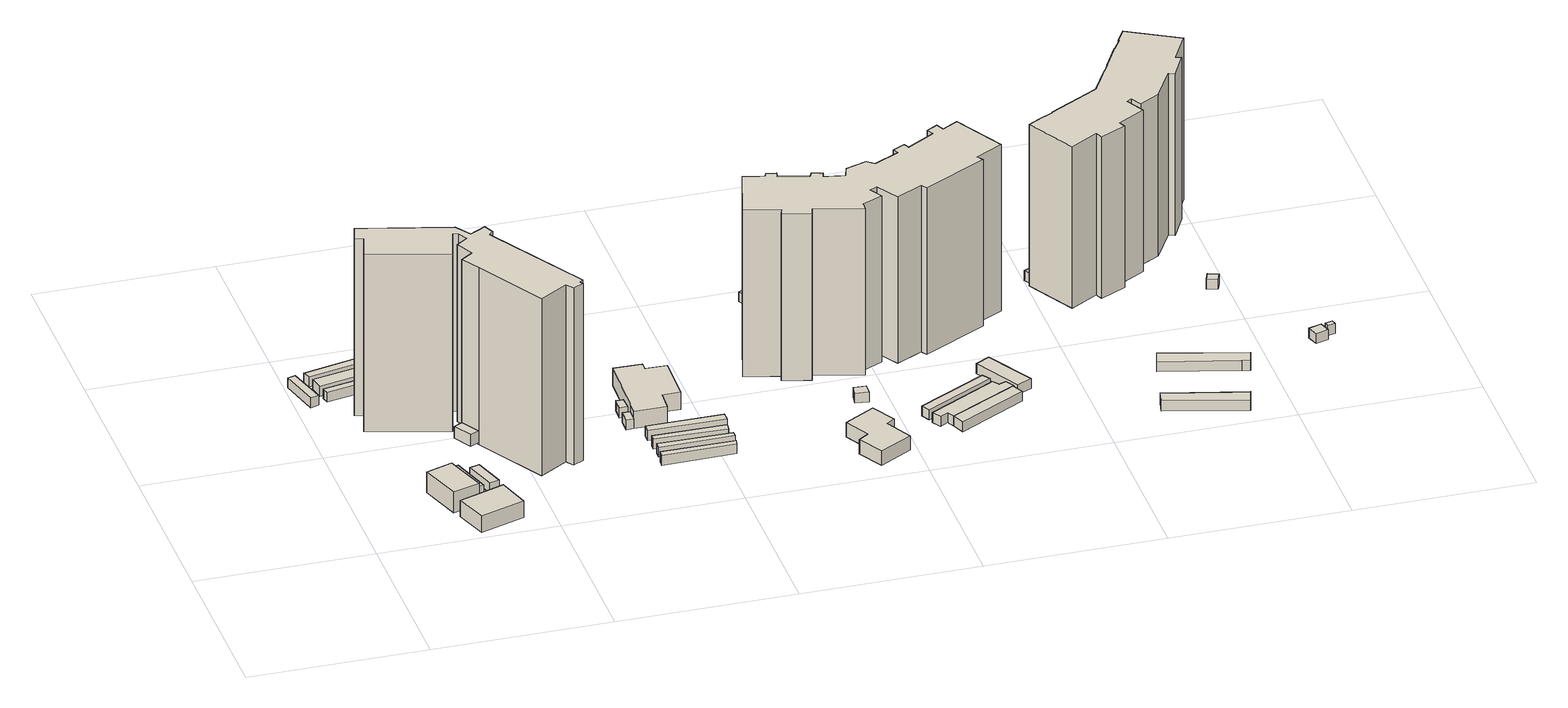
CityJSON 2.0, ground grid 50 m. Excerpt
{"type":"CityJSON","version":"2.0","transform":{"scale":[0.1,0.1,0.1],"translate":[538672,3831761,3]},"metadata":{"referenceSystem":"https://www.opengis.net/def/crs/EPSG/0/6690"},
"CityObjects":{
"building1":{"type":"Building","attributes":{"計測周辺長":28.38,"1/2500図郭":83,"区名":"住之江区","町丁目名称":"南港中３丁目","街区番号":9,"class":"3003","usage":"412","storeysAboveGround":1,"BuildingDetailAttribute.buildingRoofEdgeArea":28.81,"BuildingDetailAttribute.buildingStructureType":"610","BuildingDetailAttribute.buildingStructureOrgType":"2","BuildingDetailAttribute.detailedUsage":"1130","BuildingDetailAttribute.specifiedBuildingCoverageRate":0.6,"BuildingDetailAttribute.surveyYear":2017,"BuildingHighTideRiskAttribute.description":"1","BuildingHighTideRiskAttribute.rank":"2","BuildingHighTideRiskAttribute.depth":2.25,"BuildingIDAttribute.prefecture":"27","BuildingIDAttribute.city":"27125"},"geometry":[{"type":"Solid","lod":"1","boundaries":[[[[0,1,2,3]],[[2,4,5,3]],[[1,6,4,2]],[[0,7,6,1]],[[3,5,7,0]],[[4,6,7,5]]]]}]},
"building2":{"type":"Building","attributes":{"計測周辺長":40.96,"1/2500図郭":83,"区名":"住之江区","町丁目名称":"南港中３丁目","街区番号":9,"class":"3001","usage":"412","measuredHeight":6.3,"storeysAboveGround":1,"BuildingDetailAttribute.buildingRoofEdgeArea":99.75,"BuildingDetailAttribute.buildingStructureType":"603","BuildingDetailAttribute.buildingStructureOrgType":"3","BuildingDetailAttribute.detailedUsage":"1130","BuildingDetailAttribute.specifiedBuildingCoverageRate":0.6,"BuildingDetailAttribute.surveyYear":2017,"BuildingHighTideRiskAttribute.description":"1","BuildingHighTideRiskAttribute.rank":"2","BuildingHighTideRiskAttribute.depth":1.22,"BuildingIDAttribute.prefecture":"27","BuildingIDAttribute.city":"27125"},"geometry":[{"type":"Solid","lod":"1","boundaries":[[[[8,9,10,11]],[[10,12,13,11]],[[9,14,12,10]],[[8,15,14,9]],[[11,13,15,8]],[[12,14,15,13]]]]}]},
"building3":{"type":"Building","attributes":{"計測周辺長":46.65,"1/2500図郭":83,"区名":"住之江区","町丁目名称":"南港中３丁目","街区番号":9,"class":"3001","usage":"412","measuredHeight":5,"storeysAboveGround":1,"BuildingDetailAttribute.buildingRoofEdgeArea":132.56,"BuildingDetailAttribute.buildingStructureType":"603","BuildingDetailAttribute.buildingStructureOrgType":"3","BuildingDetailAttribute.detailedUsage":"1130","BuildingDetailAttribute.specifiedBuildingCoverageRate":0.6,"BuildingDetailAttribute.surveyYear":2017,"BuildingHighTideRiskAttribute.description":"1","BuildingHighTideRiskAttribute.rank":"2","BuildingHighTideRiskAttribute.depth":1.05,"BuildingIDAttribute.prefecture":"27","BuildingIDAttribute.city":"27125"},"geometry":[{"type":"Solid","lod":"1","boundaries":[[[[16,17,18,19]],[[18,20,21,19]],[[17,22,20,18]],[[16,23,22,17]],[[19,21,23,16]],[[20,22,23,21]]]]}]},
"building4":{"type":"Building","attributes":{"計測周辺長":28.16,"1/2500図郭":83,"区名":"住之江区","町丁目名称":"南港中３丁目","街区番号":9,"class":"3003","usage":"412","storeysAboveGround":1,"BuildingDetailAttribute.buildingRoofEdgeArea":24.75,"BuildingDetailAttribute.buildingStructureType":"610","BuildingDetailAttribute.buildingStructureOrgType":"2","BuildingDetailAttribute.detailedUsage":"1130","BuildingDetailAttribute.specifiedBuildingCoverageRate":0.6,"BuildingDetailAttribute.surveyYear":2017,"BuildingHighTideRiskAttribute.description":"1","BuildingHighTideRiskAttribute.rank":"2","BuildingHighTideRiskAttribute.depth":1.12,"BuildingIDAttribute.prefecture":"27","BuildingIDAttribute.city":"27125"},"geometry":[{"type":"Solid","lod":"1","boundaries":[[[[24,25,26,27]],[[26,28,29,27]],[[25,30,28,26]],[[24,31,30,25]],[[27,29,31,24]],[[28,30,31,29]]]]}]},
"building5":{"type":"Building","attributes":{"計測周辺長":24.52,"1/2500図郭":83,"区名":"住之江区","町丁目名称":"南港中３丁目","街区番号":9,"class":"3003","usage":"412","storeysAboveGround":1,"BuildingDetailAttribute.buildingRoofEdgeArea":26.81,"BuildingDetailAttribute.buildingStructureType":"610","BuildingDetailAttribute.buildingStructureOrgType":"2","BuildingDetailAttribute.detailedUsage":"1130","BuildingDetailAttribute.specifiedBuildingCoverageRate":0.6,"BuildingDetailAttribute.surveyYear":2017,"BuildingHighTideRiskAttribute.description":"1","BuildingHighTideRiskAttribute.rank":"2","BuildingHighTideRiskAttribute.depth":1.12,"BuildingIDAttribute.prefecture":"27","BuildingIDAttribute.city":"27125"},"geometry":[{"type":"Solid","lod":"1","boundaries":[[[[32,33,34,35]],[[34,36,37,35]],[[33,38,36,34]],[[32,39,38,33]],[[35,37,39,32]],[[36,38,39,37]]]]}]},
"building6":{"type":"Building","attributes":{"計測周辺長":53.17,"1/2500図郭":83,"区名":"住之江区","町丁目名称":"南港中３丁目","街区番号":9,"class":"3003","usage":"412","storeysAboveGround":1,"BuildingDetailAttribute.buildingRoofEdgeArea":59.16,"BuildingDetailAttribute.buildingStructureType":"610","BuildingDetailAttribute.buildingStructureOrgType":"2","BuildingDetailAttribute.detailedUsage":"1130","BuildingDetailAttribute.specifiedBuildingCoverageRate":0.6,"BuildingDetailAttribute.surveyYear":2017,"BuildingHighTideRiskAttribute.description":"1","BuildingHighTideRiskAttribute.rank":"2","BuildingHighTideRiskAttribute.depth":2.32,"BuildingIDAttribute.prefecture":"27","BuildingIDAttribute.city":"27125"},"geometry":[{"type":"Solid","lod":"1","boundaries":[[[[40,41,42,43]],[[42,44,45,43]],[[41,46,44,42]],[[40,47,46,41]],[[43,45,47,40]],[[44,46,47,45]]]]}]},
"building7":{"type":"Building","attributes":{"計測周辺長":56.78,"1/2500図郭":83,"区名":"住之江区","町丁目名称":"南港中３丁目","街区番号":9,"class":"3003","usage":"412","storeysAboveGround":1,"BuildingDetailAttribute.buildingRoofEdgeArea":96.47,"BuildingDetailAttribute.buildingStructureType":"610","BuildingDetailAttribute.buildingStructureOrgType":"2","BuildingDetailAttribute.detailedUsage":"1130","BuildingDetailAttribute.specifiedBuildingCoverageRate":0.6,"BuildingDetailAttribute.surveyYear":2017,"BuildingHighTideRiskAttribute.description":"1","BuildingHighTideRiskAttribute.rank":"2","BuildingHighTideRiskAttribute.depth":2.32,"BuildingIDAttribute.prefecture":"27","BuildingIDAttribute.city":"27125"},"geometry":[{"type":"Solid","lod":"1","boundaries":[[[[48,49,50,51]],[[50,52,53,51]],[[49,54,52,50]],[[48,55,54,49]],[[51,53,55,48]],[[52,54,55,53]]]]}]},
"building8":{"type":"Building","attributes":{"計測周辺長":53.94,"1/2500図郭":83,"区名":"住之江区","町丁目名称":"南港中３丁目","街区番号":9,"class":"3003","usage":"412","storeysAboveGround":1,"BuildingDetailAttribute.buildingRoofEdgeArea":51.25,"BuildingDetailAttribute.buildingStructureType":"610","BuildingDetailAttribute.buildingStructureOrgType":"2","BuildingDetailAttribute.detailedUsage":"1130","BuildingDetailAttribute.specifiedBuildingCoverageRate":0.6,"BuildingDetailAttribute.surveyYear":2017,"BuildingHighTideRiskAttribute.description":"1","BuildingHighTideRiskAttribute.rank":"2","BuildingHighTideRiskAttribute.depth":1.99,"BuildingIDAttribute.prefecture":"27","BuildingIDAttribute.city":"27125"},"geometry":[{"type":"Solid","lod":"1","boundaries":[[[[56,57,58,59]],[[58,60,61,59]],[[57,62,60,58]],[[56,63,62,57]],[[59,61,63,56]],[[60,62,63,61]]]]}]},
"building9":{"type":"Building","attributes":{"計測周辺長":17.68,"1/2500図郭":83,"区名":"住之江区","町丁目名称":"南港中３丁目","街区番号":9,"class":"3003","usage":"412","measuredHeight":3.7,"storeysAboveGround":1,"BuildingDetailAttribute.buildingRoofEdgeArea":16.86,"BuildingDetailAttribute.buildingStructureType":"610","BuildingDetailAttribute.buildingStructureOrgType":"2","BuildingDetailAttribute.detailedUsage":"1130","BuildingDetailAttribute.specifiedBuildingCoverageRate":0.6,"BuildingDetailAttribute.surveyYear":2017,"BuildingHighTideRiskAttribute.description":"1","BuildingHighTideRiskAttribute.rank":"2","BuildingHighTideRiskAttribute.depth":1.12,"BuildingIDAttribute.prefecture":"27","BuildingIDAttribute.city":"27125"},"geometry":[{"type":"Solid","lod":"1","boundaries":[[[[64,65,66,67]],[[66,68,69,67]],[[65,70,68,66]],[[64,71,70,65]],[[67,69,71,64]],[[68,70,71,69]]]]}]},
"building10":{"type":"Building","attributes":{"計測周辺長":20.99,"1/2500図郭":83,"区名":"住之江区","町丁目名称":"南港中３丁目","街区番号":9,"class":"3003","usage":"412","storeysAboveGround":1,"BuildingDetailAttribute.buildingRoofEdgeArea":18.88,"BuildingDetailAttribute.buildingStructureType":"610","BuildingDetailAttribute.buildingStructureOrgType":"2","BuildingDetailAttribute.detailedUsage":"1130","BuildingDetailAttribute.specifiedBuildingCoverageRate":0.6,"BuildingDetailAttribute.surveyYear":2017,"BuildingHighTideRiskAttribute.description":"1","BuildingHighTideRiskAttribute.rank":"2","BuildingHighTideRiskAttribute.depth":1.87,"BuildingIDAttribute.prefecture":"27","BuildingIDAttribute.city":"27125"},"geometry":[{"type":"Solid","lod":"1","boundaries":[[[[72,73,74,75]],[[74,76,77,75]],[[73,78,76,74]],[[72,79,78,73]],[[75,77,79,72]],[[76,78,79,77]]]]}]},
"building11":{"type":"Building","attributes":{"計測周辺長":188.9,"1/2500図郭":83,"区名":"住之江区","町丁目名称":"南港中３丁目","街区番号":9,"class":"3002","usage":"412","measuredHeight":53.9,"storeysAboveGround":14,"BuildingDetailAttribute.buildingRoofEdgeArea":823.06,"BuildingDetailAttribute.buildingStructureType":"603","BuildingDetailAttribute.buildingStructureOrgType":"3","BuildingDetailAttribute.detailedUsage":"1130","BuildingDetailAttribute.specifiedBuildingCoverageRate":0.6,"BuildingDetailAttribute.surveyYear":2017,"BuildingHighTideRiskAttribute.description":"1","BuildingHighTideRiskAttribute.rank":"2","BuildingHighTideRiskAttribute.depth":1.08,"BuildingIDAttribute.prefecture":"27","BuildingIDAttribute.city":"27125"},"geometry":[{"type":"Solid","lod":"1","boundaries":[[[[80,81,82,83,84,85,86,87,88,89,90,91,92,93,94,95,96,97,98,99,100,101,102]],[[101,103,104,102]],[[100,105,103,101]],[[99,106,105,100]],[[98,107,106,99]],[[97,108,107,98]],[[96,109,108,97]],[[95,110,109,96]],[[94,111,110,95]],[[93,112,111,94]],[[92,113,112,93]],[[91,114,113,92]],[[90,115,114,91]],[[89,116,115,90]],[[88,117,116,89]],[[87,118,117,88]],[[86,119,118,87]],[[85,120,119,86]],[[84,121,120,85]],[[83,122,121,84]],[[82,123,122,83]],[[81,124,123,82]],[[80,125,124,81]],[[102,104,125,80]],[[103,105,106,107,108,109,110,111,112,113,114,115,116,117,118,119,120,121,122,123,124,125,104]]]]}]},
"building12":{"type":"Building","attributes":{"計測周辺長":33.65,"1/2500図郭":83,"区名":"住之江区","町丁目名称":"南港中３丁目","街区番号":9,"class":"3003","usage":"412","storeysAboveGround":1,"BuildingDetailAttribute.buildingRoofEdgeArea":27.19,"BuildingDetailAttribute.buildingStructureType":"610","BuildingDetailAttribute.buildingStructureOrgType":"2","BuildingDetailAttribute.detailedUsage":"1130","BuildingDetailAttribute.specifiedBuildingCoverageRate":0.6,"BuildingDetailAttribute.surveyYear":2017,"BuildingHighTideRiskAttribute.description":"1","BuildingHighTideRiskAttribute.rank":"2","BuildingHighTideRiskAttribute.depth":2.07,"BuildingIDAttribute.prefecture":"27","BuildingIDAttribute.city":"27125"},"geometry":[{"type":"Solid","lod":"1","boundaries":[[[[126,127,128,129]],[[128,130,131,129]],[[127,132,130,128]],[[126,133,132,127]],[[129,131,133,126]],[[130,132,133,131]]]]}]},
"building13":{"type":"Building","attributes":{"計測周辺長":11.67,"1/2500図郭":83,"区名":"住之江区","町丁目名称":"南港中３丁目","街区番号":9,"class":"3003","usage":"412","storeysAboveGround":1,"BuildingDetailAttribute.buildingRoofEdgeArea":7.82,"BuildingDetailAttribute.buildingStructureType":"610","BuildingDetailAttribute.buildingStructureOrgType":"2","BuildingDetailAttribute.detailedUsage":"1130","BuildingDetailAttribute.specifiedBuildingCoverageRate":0.6,"BuildingDetailAttribute.surveyYear":2017,"BuildingHighTideRiskAttribute.description":"1","BuildingHighTideRiskAttribute.rank":"2","BuildingHighTideRiskAttribute.depth":1.15,"BuildingIDAttribute.prefecture":"27","BuildingIDAttribute.city":"27125"},"geometry":[{"type":"Solid","lod":"1","boundaries":[[[[134,135,136,137]],[[136,138,139,137]],[[135,140,138,136]],[[134,141,140,135]],[[137,139,141,134]],[[138,140,141,139]]]]}]},
"building14":{"type":"Building","attributes":{"計測周辺長":11.76,"1/2500図郭":83,"区名":"住之江区","町丁目名称":"南港中３丁目","街区番号":9,"class":"3003","usage":"412","storeysAboveGround":1,"BuildingDetailAttribute.buildingRoofEdgeArea":7.97,"BuildingDetailAttribute.buildingStructureType":"610","BuildingDetailAttribute.buildingStructureOrgType":"2","BuildingDetailAttribute.detailedUsage":"1130","BuildingDetailAttribute.specifiedBuildingCoverageRate":0.6,"BuildingDetailAttribute.surveyYear":2017,"BuildingHighTideRiskAttribute.description":"1","BuildingHighTideRiskAttribute.rank":"2","BuildingHighTideRiskAttribute.depth":1.2,"BuildingIDAttribute.prefecture":"27","BuildingIDAttribute.city":"27125"},"geometry":[{"type":"Solid","lod":"1","boundaries":[[[[142,143,144,145]],[[144,146,147,145]],[[143,148,146,144]],[[142,149,148,143]],[[145,147,149,142]],[[146,148,149,147]]]]}]},
"building15":{"type":"Building","attributes":{"計測周辺長":44.78,"1/2500図郭":83,"区名":"住之江区","町丁目名称":"南港中３丁目","街区番号":9,"class":"3003","usage":"431","storeysAboveGround":1,"BuildingDetailAttribute.buildingRoofEdgeArea":38.47,"BuildingDetailAttribute.buildingStructureType":"610","BuildingDetailAttribute.buildingStructureOrgType":"2","BuildingDetailAttribute.detailedUsage":"1740","BuildingDetailAttribute.specifiedBuildingCoverageRate":0.6,"BuildingDetailAttribute.surveyYear":2017,"BuildingHighTideRiskAttribute.description":"1","BuildingHighTideRiskAttribute.rank":"2","BuildingHighTideRiskAttribute.depth":1.32,"BuildingIDAttribute.prefecture":"27","BuildingIDAttribute.city":"27125"},"geometry":[{"type":"Solid","lod":"1","boundaries":[[[[150,151,152,153]],[[152,154,155,153]],[[151,156,154,152]],[[150,157,156,151]],[[153,155,157,150]],[[154,156,157,155]]]]}]},
"building16":{"type":"Building","attributes":{"計測周辺長":45.26,"1/2500図郭":83,"区名":"住之江区","町丁目名称":"南港中３丁目","街区番号":9,"class":"3003","usage":"431","storeysAboveGround":1,"BuildingDetailAttribute.buildingRoofEdgeArea":38.9,"BuildingDetailAttribute.buildingStructureType":"610","BuildingDetailAttribute.buildingStructureOrgType":"2","BuildingDetailAttribute.detailedUsage":"1740","BuildingDetailAttribute.specifiedBuildingCoverageRate":0.6,"BuildingDetailAttribute.surveyYear":2017,"BuildingHighTideRiskAttribute.description":"1","BuildingHighTideRiskAttribute.rank":"2","BuildingHighTideRiskAttribute.depth":1.25,"BuildingIDAttribute.prefecture":"27","BuildingIDAttribute.city":"27125"},"geometry":[{"type":"Solid","lod":"1","boundaries":[[[[158,159,160,161]],[[160,162,163,161]],[[159,164,162,160]],[[158,165,164,159]],[[161,163,165,158]],[[162,164,165,163]]]]}]},
"building17":{"type":"Building","attributes":{"計測周辺長":44.78,"1/2500図郭":83,"区名":"住之江区","町丁目名称":"南港中３丁目","街区番号":9,"class":"3003","usage":"431","storeysAboveGround":1,"BuildingDetailAttribute.buildingRoofEdgeArea":40.81,"BuildingDetailAttribute.buildingStructureType":"610","BuildingDetailAttribute.buildingStructureOrgType":"2","BuildingDetailAttribute.detailedUsage":"1740","BuildingDetailAttribute.specifiedBuildingCoverageRate":0.6,"BuildingDetailAttribute.surveyYear":2017,"BuildingHighTideRiskAttribute.description":"1","BuildingHighTideRiskAttribute.rank":"2","BuildingHighTideRiskAttribute.depth":1.25,"BuildingIDAttribute.prefecture":"27","BuildingIDAttribute.city":"27125"},"geometry":[{"type":"Solid","lod":"1","boundaries":[[[[166,167,168,169]],[[168,170,171,169]],[[167,172,170,168]],[[166,173,172,167]],[[169,171,173,166]],[[170,172,173,171]]]]}]},
"building18":{"type":"Building","attributes":{"計測周辺長":72.32,"1/2500図郭":83,"区名":"住之江区","町丁目名称":"南港中３丁目","街区番号":9,"class":"3001","usage":"414","measuredHeight":5.3,"storeysAboveGround":2,"BuildingDetailAttribute.buildingRoofEdgeArea":270.56,"BuildingDetailAttribute.buildingStructureType":"603","BuildingDetailAttribute.buildingStructureOrgType":"3","BuildingDetailAttribute.detailedUsage":"1140","BuildingDetailAttribute.specifiedBuildingCoverageRate":0.6,"BuildingDetailAttribute.surveyYear":2017,"BuildingHighTideRiskAttribute.description":"1","BuildingHighTideRiskAttribute.rank":"2","BuildingHighTideRiskAttribute.depth":1.16,"BuildingIDAttribute.prefecture":"27","BuildingIDAttribute.city":"27125"},"geometry":[{"type":"Solid","lod":"1","boundaries":[[[[174,137,175,176,177,178,179,180,181,134]],[[181,182,183,134]],[[180,184,182,181]],[[179,185,184,180]],[[178,186,185,179]],[[177,187,186,178]],[[176,188,187,177]],[[175,189,188,176]],[[137,190,189,175]],[[174,191,190,137]],[[134,183,191,174]],[[182,184,185,186,187,188,189,190,191,183]]]]}]},
"building19":{"type":"Building","attributes":{"計測周辺長":48,"1/2500図郭":83,"区名":"住之江区","町丁目名称":"南港中３丁目","街区番号":9,"class":"3003","usage":"412","storeysAboveGround":1,"BuildingDetailAttribute.buildingRoofEdgeArea":53.75,"BuildingDetailAttribute.buildingStructureType":"610","BuildingDetailAttribute.buildingStructureOrgType":"2","BuildingDetailAttribute.detailedUsage":"1130","BuildingDetailAttribute.specifiedBuildingCoverageRate":0.6,"BuildingDetailAttribute.surveyYear":2017,"BuildingHighTideRiskAttribute.description":"1","BuildingHighTideRiskAttribute.rank":"2","BuildingHighTideRiskAttribute.depth":0.998,"BuildingIDAttribute.prefecture":"27","BuildingIDAttribute.city":"27125"},"geometry":[{"type":"Solid","lod":"1","boundaries":[[[[192,193,194,195]],[[194,196,197,195]],[[193,198,196,194]],[[192,199,198,193]],[[195,197,199,192]],[[196,198,199,197]]]]}]},
"building20":{"type":"Building","attributes":{"計測周辺長":60.34,"1/2500図郭":83,"区名":"住之江区","町丁目名称":"南港中３丁目","街区番号":8,"class":"3001","usage":"412","measuredHeight":4.5,"storeysAboveGround":1,"BuildingDetailAttribute.buildingRoofEdgeArea":173.56,"BuildingDetailAttribute.buildingStructureType":"603","BuildingDetailAttribute.buildingStructureOrgType":"3","BuildingDetailAttribute.detailedUsage":"1130","BuildingDetailAttribute.specifiedBuildingCoverageRate":0.6,"BuildingDetailAttribute.surveyYear":2017,"BuildingHighTideRiskAttribute.description":"1","BuildingHighTideRiskAttribute.rank":"2","BuildingHighTideRiskAttribute.depth":0.857,"BuildingIDAttribute.prefecture":"27","BuildingIDAttribute.city":"27125"},"geometry":[{"type":"Solid","lod":"1","boundaries":[[[[200,201,202,203,204,205,206,207]],[[206,208,209,207]],[[205,210,208,206]],[[204,211,210,205]],[[203,212,211,204]],[[202,213,212,203]],[[201,214,213,202]],[[200,215,214,201]],[[207,209,215,200]],[[208,210,211,212,213,214,215,209]]]]}]},
"building21":{"type":"Building","attributes":{"class":"3003","BuildingDetailAttribute.specifiedBuildingCoverageRate":0.6,"BuildingDetailAttribute.surveyYear":2017,"BuildingHighTideRiskAttribute.description":"1","BuildingHighTideRiskAttribute.rank":"2","BuildingHighTideRiskAttribute.depth":0.991,"BuildingIDAttribute.prefecture":"27","BuildingIDAttribute.city":"27125"},"geometry":[{"type":"Solid","lod":"1","boundaries":[[[[216,217,218,219]],[[218,220,221,219]],[[217,222,220,218]],[[216,223,222,217]],[[219,221,223,216]],[[220,222,223,221]]]]}]},
"building22":{"type":"Building","attributes":{"計測周辺長":38.47,"1/2500図郭":83,"区名":"住之江区","町丁目名称":"南港中３丁目","街区番号":8,"class":"3003","usage":"431","storeysAboveGround":1,"BuildingDetailAttribute.buildingRoofEdgeArea":71.44,"BuildingDetailAttribute.buildingStructureType":"610","BuildingDetailAttribute.buildingStructureOrgType":"2","BuildingDetailAttribute.detailedUsage":"1740","BuildingDetailAttribute.specifiedBuildingCoverageRate":0.6,"BuildingDetailAttribute.surveyYear":2017,"BuildingHighTideRiskAttribute.description":"1","BuildingHighTideRiskAttribute.rank":"2","BuildingHighTideRiskAttribute.depth":1.39,"BuildingIDAttribute.prefecture":"27","BuildingIDAttribute.city":"27125"},"geometry":[{"type":"Solid","lod":"1","boundaries":[[[[224,225,226,227]],[[226,228,229,227]],[[225,230,228,226]],[[224,231,230,225]],[[227,229,231,224]],[[228,230,231,229]]]]}]},
"building23":{"type":"Building","attributes":{"計測周辺長":35.36,"1/2500図郭":83,"区名":"住之江区","町丁目名称":"南港中３丁目","街区番号":8,"class":"3003","usage":"431","storeysAboveGround":1,"BuildingDetailAttribute.buildingRoofEdgeArea":49.84,"BuildingDetailAttribute.buildingStructureType":"610","BuildingDetailAttribute.buildingStructureOrgType":"2","BuildingDetailAttribute.detailedUsage":"1740","BuildingDetailAttribute.specifiedBuildingCoverageRate":0.6,"BuildingDetailAttribute.surveyYear":2017,"BuildingHighTideRiskAttribute.description":"1","BuildingHighTideRiskAttribute.rank":"2","BuildingHighTideRiskAttribute.depth":1.39,"BuildingIDAttribute.prefecture":"27","BuildingIDAttribute.city":"27125"},"geometry":[{"type":"Solid","lod":"1","boundaries":[[[[232,233,234,235]],[[234,236,237,235]],[[233,238,236,234]],[[232,239,238,233]],[[235,237,239,232]],[[236,238,239,237]]]]}]},
"building24":{"type":"Building","attributes":{"計測周辺長":44.23,"1/2500図郭":83,"区名":"住之江区","町丁目名称":"南港中３丁目","街区番号":8,"class":"3003","usage":"431","storeysAboveGround":1,"BuildingDetailAttribute.buildingRoofEdgeArea":51.13,"BuildingDetailAttribute.buildingStructureType":"610","BuildingDetailAttribute.buildingStructureOrgType":"2","BuildingDetailAttribute.detailedUsage":"1740","BuildingDetailAttribute.specifiedBuildingCoverageRate":0.6,"BuildingDetailAttribute.surveyYear":2017,"BuildingHighTideRiskAttribute.description":"1","BuildingHighTideRiskAttribute.rank":"2","BuildingHighTideRiskAttribute.depth":1.53,"BuildingIDAttribute.prefecture":"27","BuildingIDAttribute.city":"27125"},"geometry":[{"type":"Solid","lod":"1","boundaries":[[[[240,241,235,242,243,244]],[[243,245,246,244]],[[242,247,245,243]],[[235,237,247,242]],[[241,248,237,235]],[[240,249,248,241]],[[244,246,249,240]],[[245,247,237,248,249,246]]]]}]},
"building25":{"type":"Building","attributes":{"計測周辺長":35.86,"1/2500図郭":83,"区名":"住之江区","町丁目名称":"南港中３丁目","街区番号":8,"class":"3003","usage":"431","storeysAboveGround":1,"BuildingDetailAttribute.buildingRoofEdgeArea":52.03,"BuildingDetailAttribute.buildingStructureType":"610","BuildingDetailAttribute.buildingStructureOrgType":"2","BuildingDetailAttribute.detailedUsage":"1740","BuildingDetailAttribute.specifiedBuildingCoverageRate":0.6,"BuildingDetailAttribute.surveyYear":2017,"BuildingHighTideRiskAttribute.description":"1","BuildingHighTideRiskAttribute.rank":"2","BuildingHighTideRiskAttribute.depth":1.43,"BuildingIDAttribute.prefecture":"27","BuildingIDAttribute.city":"27125"},"geometry":[{"type":"Solid","lod":"1","boundaries":[[[[243,250,251,244]],[[251,252,246,244]],[[250,253,252,251]],[[243,245,253,250]],[[244,246,245,243]],[[252,253,245,246]]]]}]},
"building26":{"type":"Building","attributes":{"計測周辺長":217.91,"1/2500図郭":83,"区名":"住之江区","町丁目名称":"南港中３丁目","街区番号":8,"class":"3002","usage":"412","measuredHeight":50.8,"storeysAboveGround":14,"BuildingDetailAttribute.buildingRoofEdgeArea":1278.19,"BuildingDetailAttribute.buildingStructureType":"603","BuildingDetailAttribute.buildingStructureOrgType":"3","BuildingDetailAttribute.detailedUsage":"1130","BuildingDetailAttribute.specifiedBuildingCoverageRate":0.6,"BuildingDetailAttribute.surveyYear":2017,"BuildingHighTideRiskAttribute.description":"1","BuildingHighTideRiskAttribute.rank":"2","BuildingHighTideRiskAttribute.depth":1.09,"BuildingIDAttribute.prefecture":"27","BuildingIDAttribute.city":"27125"},"geometry":[{"type":"Solid","lod":"1","boundaries":[[[[254,255,256,257,258,259,260,261,262,263,264,265,266,267,268,269,270,271,272,273,274,275,276,277,278,279,280,281,282,283,284,285,286,287,288,289,290,291]],[[290,292,293,291]],[[289,294,292,290]],[[288,295,294,289]],[[287,296,295,288]],[[286,297,296,287]],[[285,298,297,286]],[[284,299,298,285]],[[283,300,299,284]],[[282,301,300,283]],[[281,302,301,282]],[[280,303,302,281]],[[279,304,303,280]],[[278,305,304,279]],[[277,306,305,278]],[[276,307,306,277]],[[275,308,307,276]],[[274,309,308,275]],[[273,310,309,274]],[[272,311,310,273]],[[271,312,311,272]],[[270,313,312,271]],[[269,314,313,270]],[[268,315,314,269]],[[267,316,315,268]],[[266,317,316,267]],[[265,318,317,266]],[[264,319,318,265]],[[263,320,319,264]],[[262,321,320,263]],[[261,322,321,262]],[[260,323,322,261]],[[259,324,323,260]],[[258,325,324,259]],[[257,326,325,258]],[[256,327,326,257]],[[255,328,327,256]],[[254,329,328,255]],[[291,293,329,254]],[[292,294,295,296,297,298,299,300,301,302,303,304,305,306,307,308,309,310,311,312,313,314,315,316,317,318,319,320,321,322,323,324,325,326,327,328,329,293]]]]}]},
"building27":{"type":"Building","attributes":{"計測周辺長":49.9,"1/2500図郭":83,"区名":"住之江区","町丁目名称":"南港中３丁目","街区番号":8,"class":"3003","usage":"431","storeysAboveGround":1,"BuildingDetailAttribute.buildingRoofEdgeArea":60.88,"BuildingDetailAttribute.buildingStructureType":"610","BuildingDetailAttribute.buildingStructureOrgType":"2","BuildingDetailAttribute.detailedUsage":"1740","BuildingDetailAttribute.specifiedBuildingCoverageRate":0.6,"BuildingDetailAttribute.surveyYear":2017,"BuildingHighTideRiskAttribute.description":"1","BuildingHighTideRiskAttribute.rank":"1","BuildingHighTideRiskAttribute.depth":0.412,"BuildingIDAttribute.prefecture":"27","BuildingIDAttribute.city":"27125"},"geometry":[{"type":"Solid","lod":"1","boundaries":[[[[330,331,332,333]],[[332,334,335,333]],[[331,336,334,332]],[[330,337,336,331]],[[333,335,337,330]],[[334,336,337,335]]]]}]},
"building28":{"type":"Building","attributes":{"計測周辺長":59.1,"1/2500図郭":83,"区名":"住之江区","町丁目名称":"南港中３丁目","街区番号":8,"class":"3003","usage":"431","storeysAboveGround":1,"BuildingDetailAttribute.buildingRoofEdgeArea":116.81,"BuildingDetailAttribute.buildingStructureType":"610","BuildingDetailAttribute.buildingStructureOrgType":"2","BuildingDetailAttribute.detailedUsage":"1740","BuildingDetailAttribute.specifiedBuildingCoverageRate":0.6,"BuildingDetailAttribute.surveyYear":2017,"BuildingHighTideRiskAttribute.description":"1","BuildingHighTideRiskAttribute.rank":"2","BuildingHighTideRiskAttribute.depth":0.757,"BuildingIDAttribute.prefecture":"27","BuildingIDAttribute.city":"27125"},"geometry":[{"type":"Solid","lod":"1","boundaries":[[[[338,339,340,341,342,343,344,345]],[[344,346,347,345]],[[343,348,346,344]],[[342,349,348,343]],[[341,350,349,342]],[[340,351,350,341]],[[339,352,351,340]],[[338,353,352,339]],[[345,347,353,338]],[[346,348,349,350,351,352,353,347]]]]}]},
"building29":{"type":"Building","attributes":{"計測周辺長":50.89,"1/2500図郭":83,"区名":"住之江区","町丁目名称":"南港中３丁目","街区番号":8,"class":"3003","usage":"431","storeysAboveGround":1,"BuildingDetailAttribute.buildingRoofEdgeArea":80.16,"BuildingDetailAttribute.buildingStructureType":"610","BuildingDetailAttribute.buildingStructureOrgType":"2","BuildingDetailAttribute.detailedUsage":"1740","BuildingDetailAttribute.specifiedBuildingCoverageRate":0.6,"BuildingDetailAttribute.surveyYear":2017,"BuildingHighTideRiskAttribute.description":"1","BuildingHighTideRiskAttribute.rank":"2","BuildingHighTideRiskAttribute.depth":0.946,"BuildingIDAttribute.prefecture":"27","BuildingIDAttribute.city":"27125"},"geometry":[{"type":"Solid","lod":"1","boundaries":[[[[354,355,356,345]],[[356,357,347,345]],[[355,358,357,356]],[[354,359,358,355]],[[345,347,359,354]],[[357,358,359,347]]]]}]},
"building30":{"type":"Building","attributes":{"計測周辺長":60.73,"1/2500図郭":83,"区名":"住之江区","町丁目名称":"南港中３丁目","街区番号":8,"class":"3001","usage":"412","measuredHeight":5.6,"storeysAboveGround":1,"BuildingDetailAttribute.buildingRoofEdgeArea":227.13,"BuildingDetailAttribute.buildingStructureType":"603","BuildingDetailAttribute.buildingStructureOrgType":"3","BuildingDetailAttribute.detailedUsage":"1130","BuildingDetailAttribute.specifiedBuildingCoverageRate":0.6,"BuildingDetailAttribute.surveyYear":2017,"BuildingHighTideRiskAttribute.description":"1","BuildingHighTideRiskAttribute.rank":"2","BuildingHighTideRiskAttribute.depth":1.24,"BuildingIDAttribute.prefecture":"27","BuildingIDAttribute.city":"27125"},"geometry":[{"type":"Solid","lod":"1","boundaries":[[[[360,361,362,363]],[[362,364,365,363]],[[361,366,364,362]],[[360,367,366,361]],[[363,365,367,360]],[[364,366,367,365]]]]}]},
"building31":{"type":"Building","attributes":{"計測周辺長":39.83,"1/2500図郭":83,"区名":"住之江区","町丁目名称":"南港中３丁目","街区番号":8,"class":"3003","usage":"431","storeysAboveGround":1,"BuildingDetailAttribute.buildingRoofEdgeArea":70.84,"BuildingDetailAttribute.buildingStructureType":"610","BuildingDetailAttribute.buildingStructureOrgType":"2","BuildingDetailAttribute.detailedUsage":"1740","BuildingDetailAttribute.specifiedBuildingCoverageRate":0.6,"BuildingDetailAttribute.surveyYear":2017,"BuildingHighTideRiskAttribute.description":"1","BuildingHighTideRiskAttribute.rank":"2","BuildingHighTideRiskAttribute.depth":0.871,"BuildingIDAttribute.prefecture":"27","BuildingIDAttribute.city":"27125"},"geometry":[{"type":"Solid","lod":"1","boundaries":[[[[368,369,370,371]],[[370,372,373,371]],[[369,374,372,370]],[[368,375,374,369]],[[371,373,375,368]],[[372,374,375,373]]]]}]},
"building32":{"type":"Building","attributes":{"計測周辺長":55.37,"1/2500図郭":83,"区名":"住之江区","町丁目名称":"南港中３丁目","街区番号":8,"class":"3001","usage":"422","measuredHeight":4.5,"storeysAboveGround":1,"BuildingDetailAttribute.buildingRoofEdgeArea":181.25,"BuildingDetailAttribute.buildingStructureType":"603","BuildingDetailAttribute.buildingStructureOrgType":"3","BuildingDetailAttribute.detailedUsage":"1407","BuildingDetailAttribute.specifiedBuildingCoverageRate":0.6,"BuildingDetailAttribute.surveyYear":2017,"BuildingHighTideRiskAttribute.description":"1","BuildingHighTideRiskAttribute.rank":"2","BuildingHighTideRiskAttribute.depth":1.1,"BuildingIDAttribute.prefecture":"27","BuildingIDAttribute.city":"27125"},"geometry":[{"type":"Solid","lod":"1","boundaries":[[[[376,377,378,379]],[[378,380,381,379]],[[377,382,380,378]],[[376,383,382,377]],[[379,381,383,376]],[[380,382,383,381]]]]}]},
"building33":{"type":"Building","attributes":{"計測周辺長":20.35,"1/2500図郭":83,"区名":"住之江区","町丁目名称":"南港中３丁目","街区番号":8,"class":"3003","usage":"412","storeysAboveGround":1,"BuildingDetailAttribute.buildingRoofEdgeArea":19.12,"BuildingDetailAttribute.buildingStructureType":"610","BuildingDetailAttribute.buildingStructureOrgType":"2","BuildingDetailAttribute.detailedUsage":"1130","BuildingDetailAttribute.specifiedBuildingCoverageRate":0.6,"BuildingDetailAttribute.surveyYear":2017,"BuildingHighTideRiskAttribute.description":"1","BuildingHighTideRiskAttribute.rank":"2","BuildingHighTideRiskAttribute.depth":0.943,"BuildingIDAttribute.prefecture":"27","BuildingIDAttribute.city":"27125"},"geometry":[{"type":"Solid","lod":"1","boundaries":[[[[384,385,386,387,388]],[[387,389,390,388]],[[386,391,389,387]],[[385,392,391,386]],[[384,393,392,385]],[[388,390,393,384]],[[389,391,392,393,390]]]]}]},
"building34":{"type":"Building","attributes":{"計測周辺長":54.95,"1/2500図郭":83,"区名":"住之江区","町丁目名称":"南港中３丁目","街区番号":8,"class":"3003","usage":"412","measuredHeight":3.2,"storeysAboveGround":1,"BuildingDetailAttribute.buildingRoofEdgeArea":93.27,"BuildingDetailAttribute.buildingStructureType":"610","BuildingDetailAttribute.buildingStructureOrgType":"2","BuildingDetailAttribute.detailedUsage":"1130","BuildingDetailAttribute.specifiedBuildingCoverageRate":0.6,"BuildingDetailAttribute.surveyYear":2017,"BuildingHighTideRiskAttribute.description":"1","BuildingHighTideRiskAttribute.rank":"2","BuildingHighTideRiskAttribute.depth":1.01,"BuildingIDAttribute.prefecture":"27","BuildingIDAttribute.city":"27125"},"geometry":[{"type":"Solid","lod":"1","boundaries":[[[[394,395,396,397]],[[396,398,399,397]],[[395,400,398,396]],[[394,401,400,395]],[[397,399,401,394]],[[398,400,401,399]]]]}]},
"building35":{"type":"Building","attributes":{"計測周辺長":302.47,"1/2500図郭":83,"区名":"住之江区","町丁目名称":"南港中３丁目","街区番号":8,"class":"3003","usage":"412","measuredHeight":3.1,"storeysAboveGround":14,"BuildingDetailAttribute.buildingRoofEdgeArea":1971.78,"BuildingDetailAttribute.buildingStructureType":"603","BuildingDetailAttribute.buildingStructureOrgType":"3","BuildingDetailAttribute.detailedUsage":"1130","BuildingDetailAttribute.specifiedBuildingCoverageRate":0.6,"BuildingDetailAttribute.surveyYear":2017,"BuildingHighTideRiskAttribute.description":"1","BuildingHighTideRiskAttribute.rank":"2","BuildingHighTideRiskAttribute.depth":1.01,"BuildingIDAttribute.prefecture":"27","BuildingIDAttribute.city":"27125"},"geometry":[{"type":"Solid","lod":"1","boundaries":[[[[397,402,403,394]],[[403,404,401,394]],[[402,405,404,403]],[[397,399,405,402]],[[394,401,399,397]],[[404,405,399,401]]]]}]},
"building36":{"type":"Building","attributes":{"計測周辺長":57.44,"1/2500図郭":83,"区名":"住之江区","町丁目名称":"南港中３丁目","街区番号":8,"class":"3003","usage":"412","storeysAboveGround":1,"BuildingDetailAttribute.buildingRoofEdgeArea":105.2,"BuildingDetailAttribute.buildingStructureType":"610","BuildingDetailAttribute.buildingStructureOrgType":"2","BuildingDetailAttribute.detailedUsage":"1130","BuildingDetailAttribute.specifiedBuildingCoverageRate":0.6,"BuildingDetailAttribute.surveyYear":2017,"BuildingHighTideRiskAttribute.description":"1","BuildingHighTideRiskAttribute.rank":"2","BuildingHighTideRiskAttribute.depth":1,"BuildingIDAttribute.prefecture":"27","BuildingIDAttribute.city":"27125"},"geometry":[{"type":"Solid","lod":"1","boundaries":[[[[406,407,408,409,410]],[[409,411,412,410]],[[408,413,411,409]],[[407,414,413,408]],[[406,415,414,407]],[[410,412,415,406]],[[411,413,414,415,412]]]]}]},
"building37":{"type":"Building","attributes":{"計測周辺長":28.18,"1/2500図郭":83,"区名":"住之江区","町丁目名称":"南港中３丁目","街区番号":8,"class":"3003","usage":"412","measuredHeight":3.3,"storeysAboveGround":1,"BuildingDetailAttribute.buildingRoofEdgeArea":40.69,"BuildingDetailAttribute.buildingStructureType":"610","BuildingDetailAttribute.buildingStructureOrgType":"2","BuildingDetailAttribute.detailedUsage":"1130","BuildingDetailAttribute.specifiedBuildingCoverageRate":0.6,"BuildingDetailAttribute.surveyYear":2017,"BuildingHighTideRiskAttribute.description":"1","BuildingHighTideRiskAttribute.rank":"2","BuildingHighTideRiskAttribute.depth":1.04,"BuildingIDAttribute.prefecture":"27","BuildingIDAttribute.city":"27125"},"geometry":[{"type":"Solid","lod":"1","boundaries":[[[[416,417,418,419,420]],[[419,421,422,420]],[[418,423,421,419]],[[417,424,423,418]],[[416,425,424,417]],[[420,422,425,416]],[[421,423,424,425,422]]]]}]},
"building38":{"type":"Building","attributes":{"計測周辺長":171.42,"1/2500図郭":83,"区名":"住之江区","町丁目名称":"南港中３丁目","街区番号":8,"class":"3002","usage":"412","measuredHeight":49.2,"storeysAboveGround":13,"BuildingDetailAttribute.buildingRoofEdgeArea":981.97,"BuildingDetailAttribute.buildingStructureType":"603","BuildingDetailAttribute.buildingStructureOrgType":"3","BuildingDetailAttribute.detailedUsage":"1130","BuildingDetailAttribute.specifiedBuildingCoverageRate":0.6,"BuildingDetailAttribute.surveyYear":2017,"BuildingHighTideRiskAttribute.description":"1","BuildingHighTideRiskAttribute.rank":"2","BuildingHighTideRiskAttribute.depth":0.893,"BuildingIDAttribute.prefecture":"27","BuildingIDAttribute.city":"27125"},"geometry":[{"type":"Solid","lod":"1","boundaries":[[[[426,427,428,429,430,431,432,433,434,435,436,437,438,439,440,441,442,443,444,445,446,447,448,416,420,449,450,451,452,453]],[[452,454,455,453]],[[451,456,454,452]],[[450,457,456,451]],[[449,458,457,450]],[[420,459,458,449]],[[416,460,459,420]],[[448,461,460,416]],[[447,462,461,448]],[[446,463,462,447]],[[445,464,463,446]],[[444,465,464,445]],[[443,466,465,444]],[[442,467,466,443]],[[441,468,467,442]],[[440,469,468,441]],[[439,470,469,440]],[[438,471,470,439]],[[437,472,471,438]],[[436,473,472,437]],[[435,474,473,436]],[[434,475,474,435]],[[433,476,475,434]],[[432,477,476,433]],[[431,478,477,432]],[[430,479,478,431]],[[429,480,479,430]],[[428,481,480,429]],[[427,482,481,428]],[[426,483,482,427]],[[453,455,483,426]],[[454,456,457,458,459,460,461,462,463,464,465,466,467,468,469,470,471,472,473,474,475,476,477,478,479,480,481,482,483,455]]]]}]},
"building39":{"type":"Building","attributes":{"計測周辺長":171.42,"1/2500図郭":83,"区名":"住之江区","町丁目名称":"南港中３丁目","街区番号":8,"class":"3003","usage":"412","measuredHeight":3.2,"storeysAboveGround":13,"BuildingDetailAttribute.buildingRoofEdgeArea":981.97,"BuildingDetailAttribute.buildingStructureType":"603","BuildingDetailAttribute.buildingStructureOrgType":"3","BuildingDetailAttribute.detailedUsage":"1130","BuildingDetailAttribute.specifiedBuildingCoverageRate":0.6,"BuildingDetailAttribute.surveyYear":2017,"BuildingHighTideRiskAttribute.description":"1","BuildingHighTideRiskAttribute.rank":"2","BuildingHighTideRiskAttribute.depth":1,"BuildingIDAttribute.prefecture":"27","BuildingIDAttribute.city":"27125"},"geometry":[{"type":"Solid","lod":"1","boundaries":[[[[484,485,486,487]],[[486,488,489,487]],[[485,490,488,486]],[[484,491,490,485]],[[487,489,491,484]],[[488,490,491,489]]]]}]},
"building40":{"type":"Building","attributes":{"class":"3003","BuildingDetailAttribute.specifiedBuildingCoverageRate":0.6,"BuildingDetailAttribute.surveyYear":2017,"BuildingHighTideRiskAttribute.description":"1","BuildingHighTideRiskAttribute.rank":"2","BuildingHighTideRiskAttribute.depth":0.998,"BuildingIDAttribute.prefecture":"27","BuildingIDAttribute.city":"27125"},"geometry":[{"type":"Solid","lod":"1","boundaries":[[[[492,493,494,495]],[[494,496,497,495]],[[493,498,496,494]],[[492,499,498,493]],[[495,497,499,492]],[[496,498,499,497]]]]}]},
"building41":{"type":"Building","attributes":{"計測周辺長":14.41,"1/2500図郭":83,"区名":"住之江区","町丁目名称":"南港中３丁目","街区番号":7,"class":"3001","usage":"422","storeysAboveGround":1,"BuildingDetailAttribute.buildingRoofEdgeArea":12.96,"BuildingDetailAttribute.buildingStructureType":"610","BuildingDetailAttribute.buildingStructureOrgType":"2","BuildingDetailAttribute.detailedUsage":"1402","BuildingDetailAttribute.specifiedBuildingCoverageRate":0.6,"BuildingDetailAttribute.surveyYear":2017,"BuildingHighTideRiskAttribute.description":"1","BuildingHighTideRiskAttribute.rank":"2","BuildingHighTideRiskAttribute.depth":1.55,"BuildingIDAttribute.prefecture":"27","BuildingIDAttribute.city":"27125"},"geometry":[{"type":"Solid","lod":"1","boundaries":[[[[500,501,502,503]],[[502,504,505,503]],[[501,506,504,502]],[[500,507,506,501]],[[503,505,507,500]],[[504,506,507,505]]]]}]},
"building42":{"type":"Building","attributes":{"class":"3003","BuildingDetailAttribute.specifiedBuildingCoverageRate":0.6,"BuildingDetailAttribute.surveyYear":2017,"BuildingHighTideRiskAttribute.description":"1","BuildingHighTideRiskAttribute.rank":"2","BuildingHighTideRiskAttribute.depth":2.06,"BuildingIDAttribute.prefecture":"27","BuildingIDAttribute.city":"27125"},"geometry":[{"type":"Solid","lod":"1","boundaries":[[[[508,509,510,511]],[[510,512,513,511]],[[509,514,512,510]],[[508,515,514,509]],[[511,513,515,508]],[[512,514,515,513]]]]}]}
},
"vertices":[
[10,865,7],[32,870,7],[63,758,7],[39,750,7],[63,758,37],[39,750,37],[32,870,37],[10,865,37],
[206,242,17],[281,268,17],[322,148,17],[245,125,17],[322,148,80],[245,125,80],[281,268,80],[206,242,80],
[255,97,20],[385,141,20],[413,47,20],[286,5,20],[413,47,70],[286,5,70],[385,141,70],[255,97,70],
[288,295,20],[308,300,20],[344,186,20],[324,181,20],[344,186,50],[324,181,50],[308,300,50],[288,295,50],
[333,278,21],[361,286,21],[389,196,21],[362,188,21],[389,196,51],[362,188,51],[361,286,51],[333,278,51],
[57,875,7],[294,928,7],[299,903,7],[65,853,7],[299,903,37],[65,853,37],[294,928,37],[57,875,37],
[70,838,8],[310,885,8],[318,848,8],[78,798,8],[318,848,38],[78,798,38],[310,885,38],[70,838,38],
[83,781,10],[328,828,10],[333,808,10],[88,761,10],[333,808,40],[88,761,40],[328,828,40],[83,781,40],
[404,439,21],[379,426,21],[349,478,21],[374,491,21],[349,478,57],[374,491,57],[379,426,57],[404,439,57],
[251,775,12],[331,793,12],[336,771,12],[256,752,12],[336,771,42],[256,752,42],[331,793,42],[251,775,42],
[408,514,15],[383,566,15],[415,589,15],[400,616,15],[387,619,15],[358,521,15],[135,586,15],[157,661,15],[134,669,15],[149,719,15],[402,651,15],[432,607,15],[477,632,15],[490,602,15],[478,590,15],[648,304,15],[638,296,15],[643,286,15],[613,271,15],[598,293,15],[518,243,15],[404,439,15],[374,491,15],[404,439,554],[374,491,554],[518,243,554],[598,293,554],[613,271,554],[643,286,554],[638,296,554],[648,304,554],[478,590,554],[490,602,554],[477,632,554],[432,607,554],[402,651,554],[149,719,554],[134,669,554],[157,661,554],[135,586,554],[358,521,554],[387,619,554],[400,616,554],[415,589,554],[383,566,554],[408,514,554],
[319,928,12],[337,933,12],[366,786,12],[348,781,12],[366,786,42],[348,781,42],[337,933,42],[319,928,42],
[812,395,20],[792,395,20],[792,433,20],[813,433,20],[792,433,50],[813,433,50],[792,395,50],[812,395,50],
[791,458,20],[793,495,20],[813,495,20],[814,458,20],[813,495,50],[814,458,50],[793,495,50],[791,458,50],
[831,201,18],[834,221,18],[1039,220,18],[1036,203,18],[1039,220,48],[1036,203,48],[834,221,48],[831,201,48],
[836,243,18],[836,263,18],[1043,260,18],[1043,243,18],[1043,260,48],[1043,243,48],[836,263,48],[836,243,48],
[833,283,20],[833,301,20],[1038,300,20],[1035,278,20],[1038,300,50],[1035,278,50],[833,301,50],[833,283,50],
[814,433,20],[820,618,20],[900,616,20],[900,594,20],[960,592,20],[956,454,20],[906,454,20],[902,394,20],[902,394,73],[812,395,73],[906,454,73],[956,454,73],[960,592,73],[900,594,73],[900,616,73],[820,618,73],[813,433,73],[814,433,73],
[830,326,21],[830,351,21],[1045,350,21],[1045,325,21],[1045,350,51],[1045,325,51],[830,351,51],[830,326,51],
[1340,106,22],[1369,126,22],[1331,198,22],[1418,249,22],[1456,179,22],[1432,164,22],[1472,87,22],[1380,34,22],[1472,87,66],[1380,34,66],[1432,164,66],[1456,179,66],[1418,249,66],[1331,198,66],[1369,126,66],[1340,106,66],
[1400,354,22],[1404,384,22],[1439,382,22],[1437,349,22],[1439,382,52],[1437,349,52],[1404,384,52],[1400,354,52],
[1323,813,16],[1254,937,16],[1299,960,16],[1367,836,16],[1299,960,46],[1367,836,46],[1254,937,46],[1323,813,46],
[1367,836,17],[1299,960,17],[1328,975,17],[1400,854,17],[1328,975,47],[1400,854,47],[1299,960,47],[1367,836,47],
[1394,906,17],[1417,861,17],[1303,1020,17],[1328,1033,17],[1402,909,17],[1328,1033,47],[1402,909,47],[1303,1020,47],[1417,861,47],[1394,906,47],
[1360,1051,17],[1431,929,17],[1431,929,47],[1360,1051,47],
[1333,521,20],[1326,498,20],[1248,520,20],[1255,540,20],[1158,566,20],[1203,729,20],[1261,715,20],[1266,727,20],[1294,720,20],[1291,705,20],[1374,681,20],[1381,696,20],[1411,686,20],[1406,671,20],[1464,659,20],[1474,692,20],[1534,712,20],[1554,695,20],[1626,731,20],[1618,748,20],[1653,766,20],[1661,749,20],[1740,797,20],[1730,817,20],[1762,835,20],[1772,812,20],[1817,838,20],[1896,694,20],[1819,653,20],[1829,635,20],[1648,539,20],[1638,556,20],[1563,518,20],[1525,582,20],[1505,572,20],[1525,535,20],[1468,509,20],[1466,484,20],[1468,509,527],[1466,484,527],[1525,535,527],[1505,572,527],[1525,582,527],[1563,518,527],[1638,556,527],[1648,539,527],[1829,635,527],[1819,653,527],[1896,694,527],[1817,838,527],[1772,812,527],[1762,835,527],[1730,817,527],[1740,797,527],[1661,749,527],[1653,766,527],[1618,748,527],[1626,731,527],[1554,695,527],[1534,712,527],[1474,692,527],[1464,659,527],[1406,671,527],[1411,686,527],[1381,696,527],[1374,681,527],[1291,705,527],[1294,720,527],[1266,727,527],[1261,715,527],[1203,729,527],[1158,566,527],[1255,540,527],[1248,520,527],[1326,498,527],[1333,521,527],
[1548,238,26],[1742,342,26],[1757,320,26],[1561,213,26],[1757,320,56],[1561,213,56],[1742,342,56],[1548,238,56],
[1604,191,23],[1581,178,23],[1566,203,23],[1760,310,23],[1773,292,23],[1793,300,23],[1808,275,23],[1614,171,23],[1808,275,53],[1614,171,53],[1793,300,53],[1773,292,53],[1760,310,53],[1566,203,53],[1581,178,53],[1604,191,53],
[1805,273,23],[1821,240,23],[1629,136,23],[1629,136,53],[1821,240,53],[1805,273,53],
[1462,1102,18],[1614,1181,18],[1678,1064,18],[1528,985,18],[1678,1064,74],[1528,985,74],[1614,1181,74],[1462,1102,74],
[1744,405,24],[1784,428,24],[1860,293,24],[1818,273,24],[1860,293,54],[1818,273,54],[1784,428,54],[1744,405,54],
[1633,1011,20],[1782,1095,20],[1833,1000,20],[1684,919,20],[1833,1000,65],[1684,919,65],[1782,1095,65],[1633,1011,65],
[2033,811,23],[2008,797,23],[1995,820,23],[2064,855,23],[2074,834,23],[2064,855,53],[2074,834,53],[1995,820,53],[2008,797,53],[2033,811,53],
[2392,73,20],[2380,34,20],[2155,96,20],[2164,133,20],[2155,96,52],[2164,133,52],[2380,34,52],[2392,73,52],
[2164,134,20],[2392,74,20],[2392,74,52],[2164,134,52],
[2413,233,20],[2200,289,20],[2212,332,20],[2448,267,20],[2436,227,20],[2448,267,50],[2436,227,50],[2212,332,50],[2200,289,50],[2413,233,50],
[2216,914,22],[2152,879,22],[2131,913,22],[2221,964,22],[2238,952,22],[2221,964,55],[2238,952,55],[2131,913,55],[2152,879,55],[2216,914,55],
[2320,1095,22],[2342,1130,22],[2340,1131,22],[2364,1173,22],[2507,1095,22],[2460,1009,22],[2475,1002,22],[2436,929,22],[2419,936,22],[2365,843,22],[2307,810,22],[2290,840,22],[2277,832,22],[2305,778,22],[2228,734,22],[2236,714,22],[2164,679,22],[2154,699,22],[2076,653,22],[2000,792,22],[2033,811,22],[2075,833,22],[2074,834,22],[2262,995,22],[2263,995,22],[2278,1020,22],[2277,1020,22],[2319,1095,22],[2277,1020,514],[2319,1095,514],[2278,1020,514],[2263,995,514],[2262,995,514],[2238,952,514],[2216,914,514],[2074,834,514],[2075,833,514],[2033,811,514],[2000,792,514],[2076,653,514],[2154,699,514],[2164,679,514],[2236,714,514],[2228,734,514],[2305,778,514],[2277,832,514],[2290,840,514],[2307,810,514],[2365,843,514],[2419,936,514],[2436,929,514],[2475,1002,514],[2460,1009,514],[2507,1095,514],[2364,1173,514],[2340,1131,514],[2342,1130,514],[2320,1095,514],
[2262,995,23],[2243,1004,23],[2258,1030,23],[2277,1020,23],[2258,1030,55],[2277,1020,55],[2243,1004,55],[2262,995,55],
[2439,651,20],[2449,677,20],[2479,667,20],[2469,642,20],[2479,667,50],[2469,642,50],[2449,677,50],[2439,651,50],
[2630,351,14],[2666,362,14],[2676,329,14],[2640,318,14],[2676,329,44],[2640,318,44],[2666,362,44],[2630,351,44],
[2678,366,13],[2699,370,13],[2702,355,13],[2681,350,13],[2702,355,43],[2681,350,43],[2699,370,43],[2678,366,43]
]}
